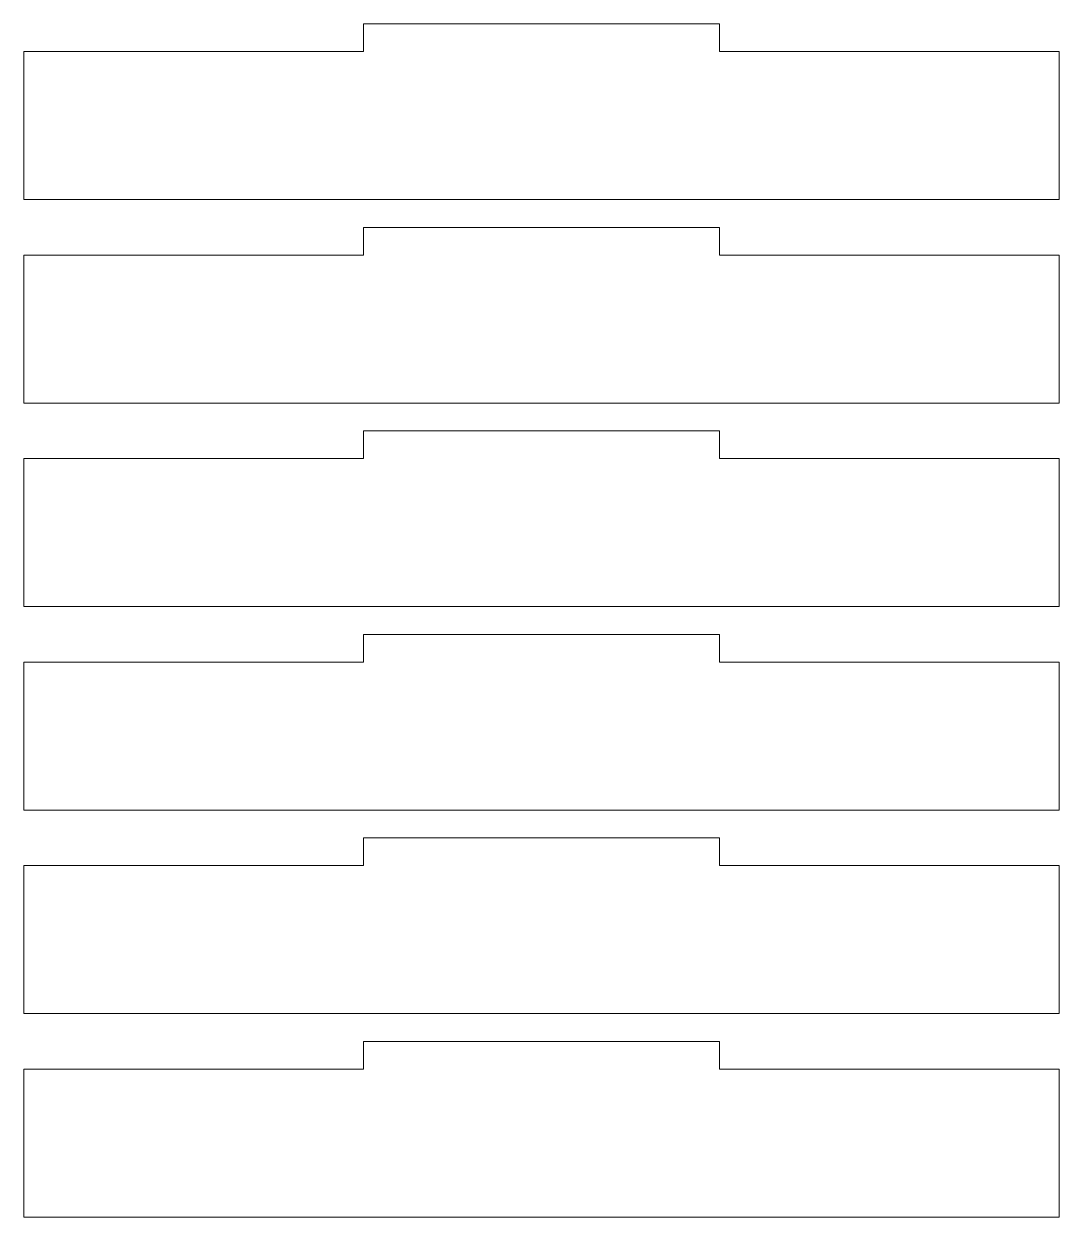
# Model space of a CAD drawing. Header units: millimetres. Extents: x -1983 to 1983, y -412 to 412.
# Drawn here: x 1870.7 to 1982.6, y -12.3 to 116.7 of the extents above; entities that cross this region are included whole.
import ezdxf

# ---------------------------------------------------------------- set-up
doc = ezdxf.new("R2010")
doc.units = ezdxf.units.MM
doc.header["$MEASUREMENT"] = 0
doc.layers.add('Camada 1', color=7, linetype='Continuous')

msp = doc.modelspace()

# ---------------------------------------------------------------- linework, layer by layer
at = {"layer": 'Camada 1', "color": 250, "lineweight": 9}
for points in [[(1982.6411, 97.6859), (1982.6411, 97.6859), (1982.6411, 113.6859), (1982.6411, 113.6859), (1982.6411, 113.6859), (1982.6411, 113.6859), (1945.9011, 113.6859), (1945.9011, 113.6859), (1945.9011, 113.6859), (1945.9011, 113.6859), (1945.9011, 116.6859), (1945.9011, 116.6859), (1945.9011, 116.6859), (1945.9011, 116.6859), (1907.4111, 116.6859), (1907.4111, 116.6859), (1907.4111, 116.6859), (1907.4111, 116.6859), (1907.4111, 113.6859), (1907.4111, 113.6859), (1907.4111, 113.6859), (1907.4111, 113.6859), (1870.6711, 113.6859), (1870.6711, 113.6859), (1870.6711, 113.6859), (1870.6711, 113.6859), (1870.6711, 97.6859), (1870.6711, 97.6859), (1870.6711, 97.6859), (1870.6711, 97.6859), (1982.6411, 97.6859), (1982.6411, 97.6859)], [(1982.6411, 75.6859), (1982.6411, 75.6859), (1982.6411, 91.6859), (1982.6411, 91.6859), (1982.6411, 91.6859), (1982.6411, 91.6859), (1945.9011, 91.6859), (1945.9011, 91.6859), (1945.9011, 91.6859), (1945.9011, 91.6859), (1945.9011, 94.6859), (1945.9011, 94.6859), (1945.9011, 94.6859), (1945.9011, 94.6859), (1907.4111, 94.6859), (1907.4111, 94.6859), (1907.4111, 94.6859), (1907.4111, 94.6859), (1907.4111, 91.6859), (1907.4111, 91.6859), (1907.4111, 91.6859), (1907.4111, 91.6859), (1870.6711, 91.6859), (1870.6711, 91.6859), (1870.6711, 91.6859), (1870.6711, 91.6859), (1870.6711, 75.6859), (1870.6711, 75.6859), (1870.6711, 75.6859), (1870.6711, 75.6859), (1982.6411, 75.6859), (1982.6411, 75.6859)], [(1982.6411, 53.6859), (1982.6411, 53.6859), (1982.6411, 69.6859), (1982.6411, 69.6859), (1982.6411, 69.6859), (1982.6411, 69.6859), (1945.9011, 69.6859), (1945.9011, 69.6859), (1945.9011, 69.6859), (1945.9011, 69.6859), (1945.9011, 72.6859), (1945.9011, 72.6859), (1945.9011, 72.6859), (1945.9011, 72.6859), (1907.4111, 72.6859), (1907.4111, 72.6859), (1907.4111, 72.6859), (1907.4111, 72.6859), (1907.4111, 69.6859), (1907.4111, 69.6859), (1907.4111, 69.6859), (1907.4111, 69.6859), (1870.6711, 69.6859), (1870.6711, 69.6859), (1870.6711, 69.6859), (1870.6711, 69.6859), (1870.6711, 53.6859), (1870.6711, 53.6859), (1870.6711, 53.6859), (1870.6711, 53.6859), (1982.6411, 53.6859), (1982.6411, 53.6859)], [(1982.6411, 31.6859), (1982.6411, 31.6859), (1982.6411, 47.6859), (1982.6411, 47.6859), (1982.6411, 47.6859), (1982.6411, 47.6859), (1945.9011, 47.6859), (1945.9011, 47.6859), (1945.9011, 47.6859), (1945.9011, 47.6859), (1945.9011, 50.6859), (1945.9011, 50.6859), (1945.9011, 50.6859), (1945.9011, 50.6859), (1907.4111, 50.6859), (1907.4111, 50.6859), (1907.4111, 50.6859), (1907.4111, 50.6859), (1907.4111, 47.6859), (1907.4111, 47.6859), (1907.4111, 47.6859), (1907.4111, 47.6859), (1870.6711, 47.6859), (1870.6711, 47.6859), (1870.6711, 47.6859), (1870.6711, 47.6859), (1870.6711, 31.6859), (1870.6711, 31.6859), (1870.6711, 31.6859), (1870.6711, 31.6859), (1982.6411, 31.6859), (1982.6411, 31.6859)], [(1982.6411, 9.6859), (1982.6411, 9.6859), (1982.6411, 25.6859), (1982.6411, 25.6859), (1982.6411, 25.6859), (1982.6411, 25.6859), (1945.9011, 25.6859), (1945.9011, 25.6859), (1945.9011, 25.6859), (1945.9011, 25.6859), (1945.9011, 28.6859), (1945.9011, 28.6859), (1945.9011, 28.6859), (1945.9011, 28.6859), (1907.4111, 28.6859), (1907.4111, 28.6859), (1907.4111, 28.6859), (1907.4111, 28.6859), (1907.4111, 25.6859), (1907.4111, 25.6859), (1907.4111, 25.6859), (1907.4111, 25.6859), (1870.6711, 25.6859), (1870.6711, 25.6859), (1870.6711, 25.6859), (1870.6711, 25.6859), (1870.6711, 9.6859), (1870.6711, 9.6859), (1870.6711, 9.6859), (1870.6711, 9.6859), (1982.6411, 9.6859), (1982.6411, 9.6859)], [(1982.6411, -12.3141), (1982.6411, -12.3141), (1982.6411, 3.6859), (1982.6411, 3.6859), (1982.6411, 3.6859), (1982.6411, 3.6859), (1945.9011, 3.6859), (1945.9011, 3.6859), (1945.9011, 3.6859), (1945.9011, 3.6859), (1945.9011, 6.6859), (1945.9011, 6.6859), (1945.9011, 6.6859), (1945.9011, 6.6859), (1907.4111, 6.6859), (1907.4111, 6.6859), (1907.4111, 6.6859), (1907.4111, 6.6859), (1907.4111, 3.6859), (1907.4111, 3.6859), (1907.4111, 3.6859), (1907.4111, 3.6859), (1870.6711, 3.6859), (1870.6711, 3.6859), (1870.6711, 3.6859), (1870.6711, 3.6859), (1870.6711, -12.3141), (1870.6711, -12.3141), (1870.6711, -12.3141), (1870.6711, -12.3141), (1982.6411, -12.3141), (1982.6411, -12.3141)]]:
    msp.add_open_spline(points, degree=3, knots=[0, 0, 0, 0, 0.11111111, 0.11111111, 0.11111111, 0.11111111, 0.22222222, 0.22222222, 0.22222222, 0.22222222, 0.33333333, 0.33333333, 0.33333333, 0.33333333, 0.44444444, 0.44444444, 0.44444444, 0.44444444, 0.55555556, 0.55555556, 0.55555556, 0.55555556, 0.66666667, 0.66666667, 0.66666667, 0.66666667, 0.77777778, 0.77777778, 0.77777778, 0.77777778, 1, 1, 1, 1], dxfattribs=at)

doc.saveas('drawing.dxf')
